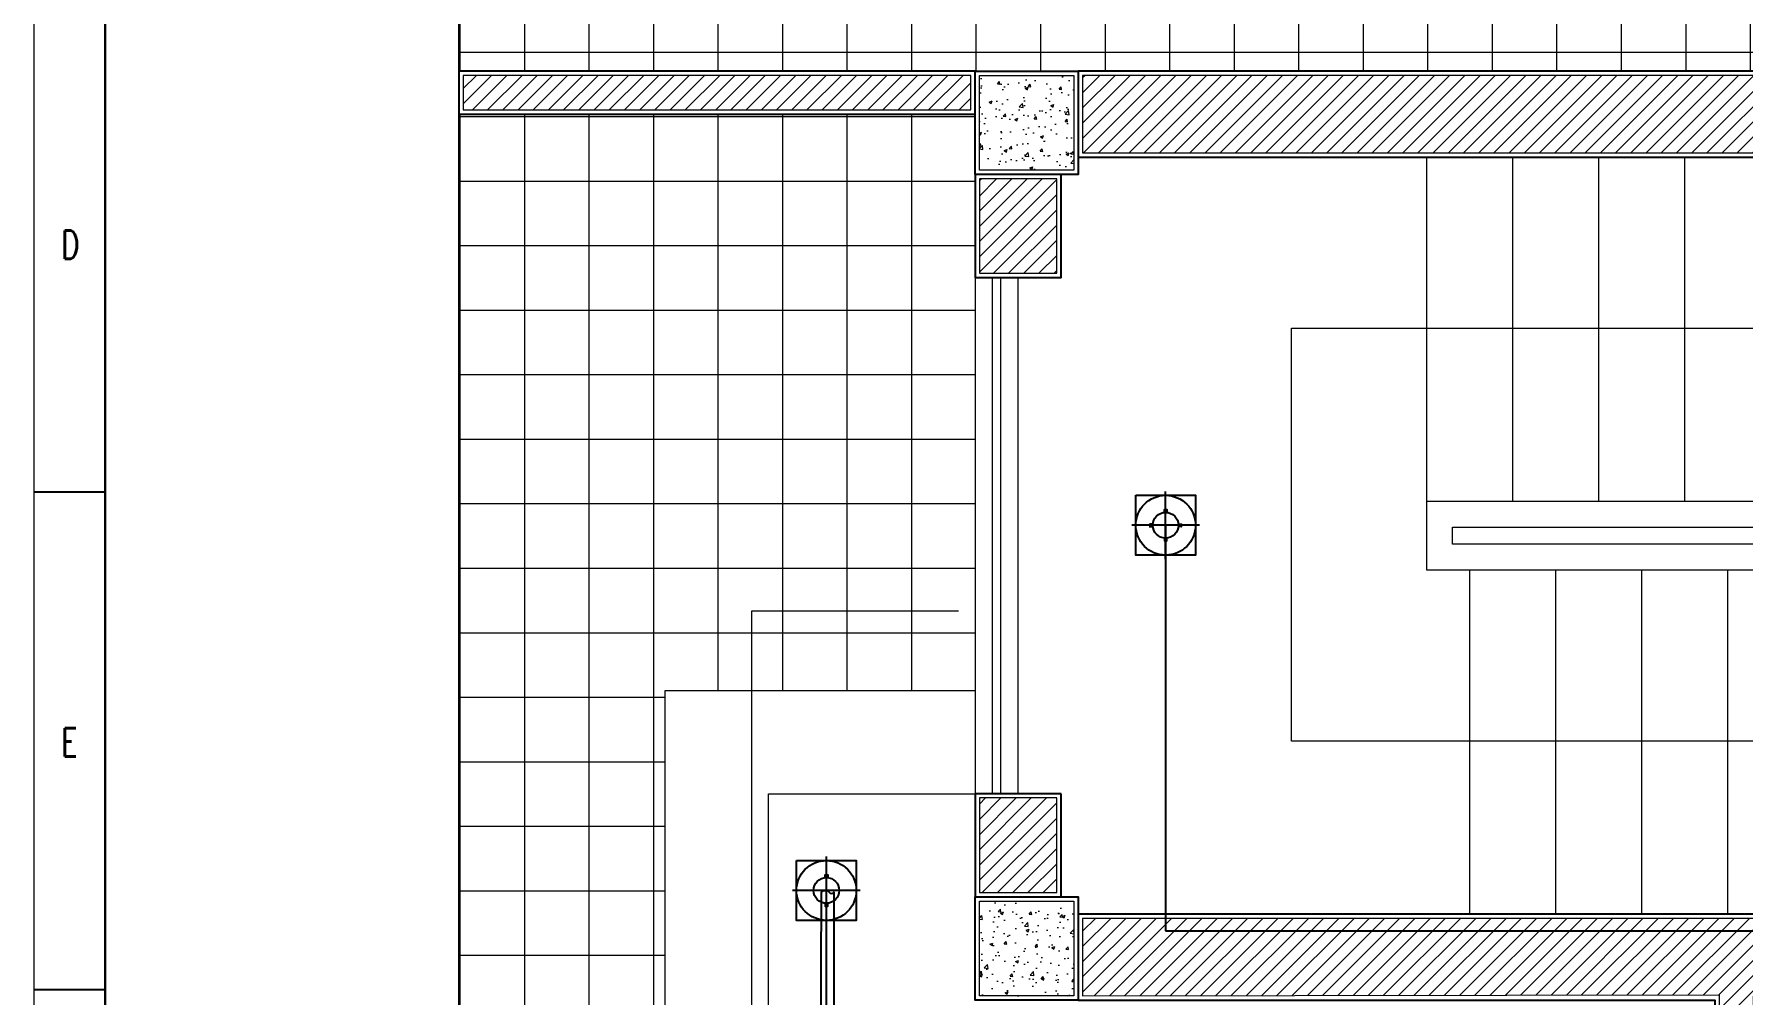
# Model space of a CAD drawing. Header units: inches. Extents: x 112 to 4169, y -2569 to 841.
# Drawn here: x 120.7 to 319.4, y 488 to 599.7 of the extents above; entities that cross this region are included whole.
import ezdxf

# ---------------------------------------------------------------- set-up
doc = ezdxf.new("R2010")
doc.units = ezdxf.units.IN
doc.header["$MEASUREMENT"] = 0
for name, color, linetype in [('Cables', 7, 'Continuous'), ('Lights', 7, 'Continuous'), ('PVC Conduit and Circular Boxes', 7, 'Continuous'), ('wall 05', 253, 'Continuous')]:
    doc.layers.add(name, color=color, linetype=linetype)
for name, color, linetype, lineweight in [('COLUMN', 1, 'Continuous', 25), ('Glass', 5, 'Continuous', 9), ('HACTH', 8, 'Continuous', 9), ('MARKER', 171, 'Continuous', 15), ('Plaster Line', 254, 'Continuous', 15), ('railing', 232, 'Continuous', 15), ('Stair', 86, 'Continuous', 18), ('WINDOW', 140, 'Continuous', 9)]:
    doc.layers.add(name, color=color, linetype=linetype, lineweight=lineweight)
doc.styles.add('TEG BORDER', font='txt_qlt.shx', dxfattribs={"width": 0.7, "bigfont": 'hztxt.shx'})
pattern_1 = [(45, (-121864.7341942425, -171118.0410724213), (-0.8838834764831843, 0.8838834764831844), [])]

# ---------------------------------------------------------------- blocks, each defined once
blk = doc.blocks.new('C 12X12')
at = {"layer": 'HACTH'}
h = blk.add_hatch(dxfattribs=at)
h.set_pattern_fill('AR-CONC', color=256, scale=0.5, style=0)
h.set_pattern_definition([(50, (0, 0), (3.586300913003767, -0.3137606749129755), [0.375, -4.125]), (355, (0, 0), (-0.693756668065, 3.760960668500059), [0.3, -3.3]), (100.4514, (0.2988584, -0.0261467), (2.892546908570108, 3.447197710304768), [0.31870095, -3.50571056]), (46.18420000000001, (0, 1), (5.336205243128222, -0.8275950716450904), [0.5625, -6.1875]), (96.6356, (0.444683725, 0.931033465), (4.673313527743517, 4.870589354502209), [0.47805144, -5.258565]), (351.1842, (0, 1), (4.673309725668136, 4.870593004626623), [0.45, -4.95]), (21, (0.5, 0.75), (2.984535260592308, -2.013094453326694), [0.375, -4.125]), (326.0000000000001, (0.5, 0.75), (1.216576659607909, 3.625750225234265), [0.3, -3.3]), (71.4514, (0.748711165, 0.58224197), (4.20111314290745, 1.612652483549762), [0.31870095, -3.50571056]), (37.50000000000001, (0, 0), (0.06079927658645334, 1.664469269156557), [0, -3.26, 0, -3.35, 0, -3.3125]), (7.499999999999999, (0, 0), (1.315347687210743, 1.972058559411801), [0, -1.91, 0, -3.185, 0, -1.2625]), (327.5, (-1.115, 0), (2.669112180862045, -0.112774358671899), [0, -1.25, 0, -3.9, 0, -5.175]), (317.5, (-1.615, 0), (2.915930846711931, 0.5005249116615882), [0, -1.625, 0, -2.59, 0, -3.675])])
h.paths.add_polyline_path([(88278.99999999999, -6819.5), (88278.99999999999, -6808.5), (88267.99999999999, -6808.5), (88267.99999999999, -6819.5)])
at = {"layer": 'COLUMN'}
blk.add_lwpolyline([(88267.49999999999, -6808), (88279.49999999999, -6808), (88279.49999999999, -6820), (88267.49999999999, -6820)], close=True, dxfattribs=at)
at = {"layer": 'Plaster Line'}
blk.add_lwpolyline([(88267.99999999999, -6808.5), (88278.99999999999, -6808.5), (88278.99999999999, -6819.5), (88267.99999999999, -6819.5)], close=True, dxfattribs=at)
blk = doc.blocks.new('240 BORDER A2')
at = {"linetype": 'Continuous'}
blk.add_line((5.000000000000028, 414.9999999999999), (5.000000000000028, 5.000000000000011), dxfattribs=at)
for p, q in [((0, 279.9999999999991), (5, 279.9999999999991)), ((0, 244.9999999999991), (5, 244.9999999999991))]:
    blk.add_line(p, q)
at = {"color": 5, "lineweight": 15}
blk.add_lwpolyline([(0, 420), (594, 420), (594, 0), (0, 0)], close=True, dxfattribs=at)
blk.add_lwpolyline([(5, 415), (589, 415), (589, 5), (5, 5)], close=True)
at = {"char_height": 2, "width": 2, "attachment_point": 1, "style": 'TEG BORDER'}
for s, insert in [('D', (1.909630935143468, 298.3889226635361)), ('E', (1.909630935143468, 263.3889226635361))]:
    blk.add_mtext(s, dxfattribs=dict(at, insert=insert))

msp = doc.modelspace()

# ---------------------------------------------------------------- hatches: boundary and pattern name
at = {"layer": 'HACTH', "ltscale": 10}
h = msp.add_hatch(dxfattribs=at)
h.set_pattern_fill('ANSI37', color=256, scale=60, angle=45, style=0)
h.set_pattern_definition([(90, (-138384.7415181562, -171144.9169840943), (-7.5, 1.332267629550188e-15), []), (180, (-138384.7415181562, -171144.9169840943), (-1.332267629550188e-15, -7.5), [])])
h.paths.add_polyline_path([(894.1265990030419, 650.3736983772017), (839.1163187760152, 650.3736983772308), (170.116318775957, 650.3736983772308), (170.1163187759861, 595.3634181502041), (230.1163187759861, 595.3634181502332), (242.1163187759861, 595.3634181502332), (349.116318775957, 595.3634181502332), (349.1163187759861, 631.3736983772308), (493.1163187759861, 631.3736983772308), (493.1163187760152, 595.3634181502332), (499.1163187760152, 595.3634181502332), (499.1163187760152, 613.3634181502623), (569.1163187760152, 613.3634181502332), (569.1163187760152, 595.3634181502332), (593.1163187760152, 595.3634181502332), (593.1163187760152, 613.3634181502623), (663.1163187760152, 613.3634181502623), (663.1163187760152, 595.3634181503205), (673.1163187760152, 595.3634181503205), (728.1163187759861, 595.3634181502041), (728.1163187759861, 613.3634181502332), (798.1163187759861, 613.3634181502623), (798.1163187759861, 595.3634181502332), (827.1163187760152, 595.3634181502623), (839.1163187760152, 595.3634181502332), (839.1163187760152, 583.3634181502332), (839.1163187760152, 576.3634181502914), (857.1163187760152, 576.3634181502623), (857.1163187760443, 506.3634181502623), (839.1163187760152, 506.3634181502623), (839.1163187760152, 480.3634181502332), (857.1163187760734, 480.3634181502041), (857.1163187760734, 415.363418150175), (875.1265990032165, 415.363418150175), (875.1265990032165, 315.3634181502332), (839.1163187759861, 315.3634181502332), (839.116318775957, 301.3634181502332), (839.1163187760734, 241.3634181501168), (894.126599003071, 241.3634181500877)])
h.paths.add_polyline_path([(230.1163187759861, 576.3736983772017), (230.1163187759861, 583.3634181502332), (230.1163187759861, 590.3634181502332), (170.1163187759861, 590.3634181502332), (170.1163187759861, 391.3634181502332), (230.116318775957, 391.3634181502332), (230.116318775957, 421.3736983771435), (212.116318775957, 421.3736983771435), (194.1060385489885, 421.3736983771144), (194.1060385489885, 523.3736983771144), (230.1163187759861, 523.3736983771144)], flags=17)
at = {"layer": 'HACTH'}
h = msp.add_hatch(dxfattribs=at)
h.set_pattern_fill('ANSI31', color=256, scale=10, style=0)
h.set_pattern_definition(pattern_1)
h.paths.add_polyline_path([(229.6163187759861, 590.8634181502332), (229.6163187759861, 594.8634181502332), (170.6163187759861, 594.8634181502332), (170.6163187759861, 590.8634181502332)])
h = msp.add_hatch(dxfattribs=at)
h.set_pattern_fill('ANSI31', color=256, scale=10, style=0)
h.set_pattern_definition(pattern_1)
h.paths.add_polyline_path([(384.616318775957, 585.8736983772017), (384.6163187759861, 594.8634181502623), (242.6163187759861, 594.8634181502332), (242.616318775957, 585.8736983772308)])
h = msp.add_hatch(dxfattribs=at)
h.set_pattern_fill('ANSI31', color=256, scale=10, style=0)
h.set_pattern_definition(pattern_1)
h.paths.add_polyline_path([(230.6163187759861, 571.8736983772017), (239.6163187759861, 571.8736983772017), (239.6163187759861, 582.8634181502332), (230.6163187759861, 582.8634181502332)])
h = msp.add_hatch(dxfattribs=at)
h.set_pattern_fill('ANSI31', color=256, scale=10, style=0)
h.set_pattern_definition(pattern_1)
h.paths.add_polyline_path([(239.616318775957, 510.8736983772017), (230.6163187759861, 510.8736983772017), (230.6163187760152, 499.8736983771144), (239.616318775957, 499.8736983771144)])
h = msp.add_hatch(dxfattribs=at)
h.set_pattern_fill('ANSI31', color=256, scale=10, style=0)
h.set_pattern_definition([(45, (-121864.4841942425, -171118.0410724213), (-0.8838834764831843, 0.8838834764831844), [])])
h.paths.add_polyline_path([(242.6163187759861, 496.8736983771726), (242.6163187759861, 487.8736983771739), (316.6162152242703, 487.9974951764706), (316.6163187760152, 445.8634181502332), (260.616318775957, 445.8634181502332), (260.616318775957, 441.8634181502332), (316.6163187760152, 441.8634181502332), (316.6163187760152, 390.8634181502332), (242.6163187760152, 390.8634181502041), (242.6163187760152, 386.8634181501459), (320.6163187760152, 386.8634181502041), (320.6163187760152, 390.8634181502041), (320.6164070882565, 487.8209094783687), (390.6163091339614, 487.9380145587846), (390.6163187760734, 496.8736983772308)])

# ---------------------------------------------------------------- linework, layer by layer
for points in [[(252.1233639416898, 544.0644302463259), (252.1233639416898, 544.4031672552399), (252.4201465421863, 544.4031672552399), (252.4201465421863, 544.0644302463259)], [(250.7851531518086, 542.7124919496878), (250.4464337834385, 542.7090349713949), (250.4494625962952, 542.4122678265655), (250.7881819646652, 542.4157248048584)], [(253.7583573320675, 542.7124919496878), (254.0970767004376, 542.7090349713949), (254.094047887581, 542.4122678265655), (253.7553285192109, 542.4157248048584)], [(252.1233639416898, 541.0941001918475), (252.1233639416898, 540.7553631829335), (252.4201465421863, 540.7553631829335), (252.4201465421863, 541.0941001918475)], [(212.6889368763236, 501.6106689782686), (212.6889368763236, 501.9494059871825), (212.9857194768201, 501.9494059871825), (212.9857194768201, 501.6106689782686)], [(212.6889368763236, 498.6403389237901), (212.6889368763236, 498.3016019148762), (212.9857194768201, 498.3016019148762), (212.9857194768201, 498.6403389237901)]]:
    msp.add_lwpolyline(points)
for centre in [(252.2717552419381, 542.5792652190867), (212.8373281764991, 500.1255039510294)]:
    msp.add_circle(centre, 1.492559927146615)
at = {"layer": 'Cables', "color": 3}
for p, q in [((252.2717552419381, 542.5792652190867), (252.2717552419381, 495.4366510665623)), ((212.8373281765719, 442.4730110116205), (212.8373281765719, 503.6016983170288)), ((252.2717552419381, 495.4366510665623), (458.8553596248858, 495.4366510665623))]:
    msp.add_line(p, q, dxfattribs=at)
at = {"layer": 'Glass', "ltscale": 10}
msp.add_lwpolyline([(232.1163187759861, 511.3736983772017), (233.1163187759861, 511.3736983772017), (233.1163187759861, 571.3736983772017), (232.1163187759861, 571.3736983772017)], close=True, dxfattribs=at)
at = {"layer": 'Lights', "color": 40}
for p, q in [((252.2717552419381, 538.6392349790226), (252.2717552419381, 546.5192954591507)), ((256.2117854820021, 542.5792652190867), (248.331725001874, 542.5792652190867)), ((212.8373281764991, 496.1854737109653), (212.8373281764991, 504.0655341910934)), ((216.77735290309, 500.1320953447167), (208.8973034499081, 500.118912557342))]:
    msp.add_line(p, q, dxfattribs=at)
at = {"layer": 'Lights'}
for points in [[(248.7955608759387, 546.055459585086), (255.7479496079375, 546.055459585086), (255.7479496079375, 539.1030708530873), (248.7955608759387, 539.1030708530873)], [(209.3611338105725, 503.6016983170288), (216.3135225425713, 503.6016983170288), (216.3135225425713, 496.6493095850299), (209.3611338105725, 496.6493095850299)]]:
    msp.add_lwpolyline(points, close=True, dxfattribs=at)
for centre in [(252.2717552419381, 542.5792652190867), (212.8373281765719, 500.1255039510294)]:
    msp.add_circle(centre, 3.476194365999436, dxfattribs=at)
at = {"layer": 'MARKER'}
msp.add_lwpolyline([(347.5575246618004, 517.4691116381784), (340.6692533852523, 528.6476527967372), (340.6692533852523, 537.4691116382076), (347.5575246618004, 517.4691116381784), (340.6692533852523, 497.4691116381493), (340.6692533852523, 506.2905704796196), (347.5575246618004, 517.4691116381784), (266.909738258318, 517.4691116381784), (266.9097382583763, 565.4691116382367), (389.9959597875471, 565.4691116382367)], dxfattribs=at)
at = {"layer": 'Plaster Line'}
for points in [[(170.6163187759861, 590.8634181502332), (229.6163187759861, 590.8634181502332), (229.6163187759861, 594.8634181502332), (170.6163187759861, 594.8634181502332)], [(384.616318775957, 594.8634181502332), (242.6163187759861, 594.8634181502332), (242.6163187759861, 585.8736983772017), (384.616318775957, 585.8736983772017)], [(239.6163187759861, 582.8634181502332), (230.6163187759861, 582.8634181502332), (230.6163187759861, 571.8736983772017), (239.6163187759861, 571.8736983772017)], [(239.616318775957, 510.8736983772017), (230.6163187759861, 510.8736983772017), (230.6163187760152, 499.8736983771435), (239.616318775957, 499.8736983771435)]]:
    msp.add_lwpolyline(points, close=True, dxfattribs=at)
msp.add_lwpolyline([(316.6163187760152, 441.8634181502332), (316.6163187760152, 390.8634181502332), (242.6163187760152, 390.8634181502041), (242.6163187760152, 386.8634181501459), (320.6163187760152, 386.8634181502041), (320.6163187760152, 390.8634181502041), (320.6163187760152, 390.8634181502041), (320.6164070882565, 487.8209094783687), (390.6163091339615, 487.9380145587846), (390.6163187760734, 496.8736983772308), (242.6163187759861, 496.8736983771726), (242.6163187759861, 487.8736983771739), (316.6162152242703, 487.9974951764706), (316.6163187760152, 445.8634181502332)], dxfattribs=at)
at = {"layer": 'PVC Conduit and Circular Boxes'}
msp.add_lwpolyline([(213.7305533444637, 454.0642143355782, -0.4247633882275491), (212.7591581767636, 453.922162704504, 0.5718856635334163), (212.089555612416, 453.8544546099129), (212.2778564396061, 499.9310934596392, -0.4563223866953193), (213.1721825466631, 499.920308437456, 0.6058844180287508), (213.6954999364432, 499.9156094907543)], format="xyb", close=True, dxfattribs=at)
at = {"layer": 'railing', "ltscale": 20}
for points in [[(370.116318775957, 650.3736983772308), (170.116318775957, 650.3736983772308), (170.1163187759861, 595.3634181502332), (170.116318775957, 650.3736983772308), (839.1163187760152, 650.3736983772308), (894.1265990030419, 650.3736983772308), (894.126599003071, 241.3634181501168), (838.6163187760443, 241.3634181501168)], [(170.1163187759861, 391.3634181502332), (170.1163187759861, 590.3634181502332)]]:
    msp.add_lwpolyline(points, dxfattribs=at)
at = {"layer": 'railing'}
for points in [[(282.616318775957, 545.3736983771726), (387.616318775957, 545.3736983772017), (387.616318775957, 537.3736983772017), (282.616318775957, 537.3736983771726)], [(285.616318775957, 542.3736983771726), (384.616318775957, 542.3736983772017), (384.616318775957, 540.3736983772017), (285.616318775957, 540.3736983771726)]]:
    msp.add_lwpolyline(points, close=True, dxfattribs=at)
at = {"layer": 'Stair'}
for p, q in [((282.616318775957, 545.3736983772017), (282.616318775957, 585.3736983772308)), ((292.616318775957, 545.3736983772017), (292.616318775957, 585.3736983772308)), ((302.616318775957, 545.3736983772017), (302.616318775957, 585.3736983772308)), ((312.616318775957, 545.3736983772017), (312.616318775957, 585.3736983772308)), ((287.616318775957, 497.3736983771726), (287.616318775957, 537.3736983772017)), ((297.616318775957, 497.3736983771726), (297.616318775957, 537.3736983772017)), ((307.616318775957, 497.3736983771726), (307.616318775957, 537.3736983772017)), ((317.616318775957, 497.3736983771726), (317.616318775957, 537.3736983772017))]:
    msp.add_line(p, q, dxfattribs=at)
at = {"layer": 'Stair', "linetype": 'Continuous', "ltscale": 10}
for points in [[(228.1796950535266, 454.6183725350345), (204.1796950535266, 454.6183725350345), (204.1796950535266, 532.6183725350345), (228.1899752805242, 532.6183725350345)], [(230.1060385489885, 421.3736983771435), (194.1060385489885, 421.3736983771435), (194.1060385489885, 523.3736983771435), (230.1163187759861, 523.3736983771435)], [(230.1060385489885, 433.3736983771435), (206.1060385489885, 433.3736983771435), (206.1060385489885, 511.3736983771435), (230.1163187759861, 511.3736983771435)]]:
    msp.add_lwpolyline(points, dxfattribs=at)
at = {"layer": 'wall 05'}
for points in [[(170.1163187759861, 590.3634181502332), (230.1163187759861, 590.3634181502332), (230.1163187759861, 595.3634181502332), (170.1163187759861, 595.3634181502332)], [(385.116318775957, 595.3634181502332), (242.1163187759861, 595.3634181502332), (242.1163187759861, 585.3736983772017), (385.116318775957, 585.3736983772017)], [(240.1163187759861, 583.3634181502332), (230.1163187759861, 583.3634181502332), (230.1163187759861, 571.3736983772017), (240.1163187759861, 571.3736983772017)], [(240.116318775957, 511.3736983772017), (230.1163187759861, 511.3736983772017), (230.1163187760152, 499.3736983771435), (240.116318775957, 499.3736983771435)]]:
    msp.add_lwpolyline(points, close=True, dxfattribs=at)
msp.add_lwpolyline([(316.1163187760152, 441.3634181502332), (316.1163187760152, 391.3634181502332), (242.1163187760152, 391.3634181502041), (242.1163187760152, 386.3634181501459), (321.1163187760152, 386.3634181502041), (321.1163187760152, 391.3634181502041), (321.1163187760152, 391.3634181502041), (321.1163187760152, 487.3736983771873), (391.1163187760734, 487.3736983771864), (391.1163187760734, 497.3736983772308), (242.1163187759861, 497.3736983771726), (242.1163187759861, 487.3736983771739), (316.1163187760152, 487.373698377173), (316.1163187760152, 446.3634181502332)], dxfattribs=at)
at = {"layer": 'WINDOW', "ltscale": 10}
msp.add_lwpolyline([(230.1163187759861, 511.3736983772017), (235.1163187759861, 511.3736983772017), (235.1163187759861, 571.3736983772017), (230.1163187759861, 571.3736983772017)], close=True, dxfattribs=at)
msp.add_lwpolyline([(235.1163187759861, 511.3736983772017), (235.1163187759861, 571.3736983771726)], dxfattribs=at)

# ---------------------------------------------------------------- block references
at = {"xscale": 1.652949273830399, "yscale": 1.652949273830399, "zscale": 1.652949273830399}
msp.add_blockref('240 BORDER A2', (120.7464698386357, 83.6344698656793), dxfattribs=at)
at = {"layer": 'HACTH'}
for p in [(-88037.383681224, 7403.363418150233), (-88037.383681224, 7307.373698377143)]:
    msp.add_blockref('C 12X12', p, dxfattribs=at)

doc.saveas('drawing.dxf')
